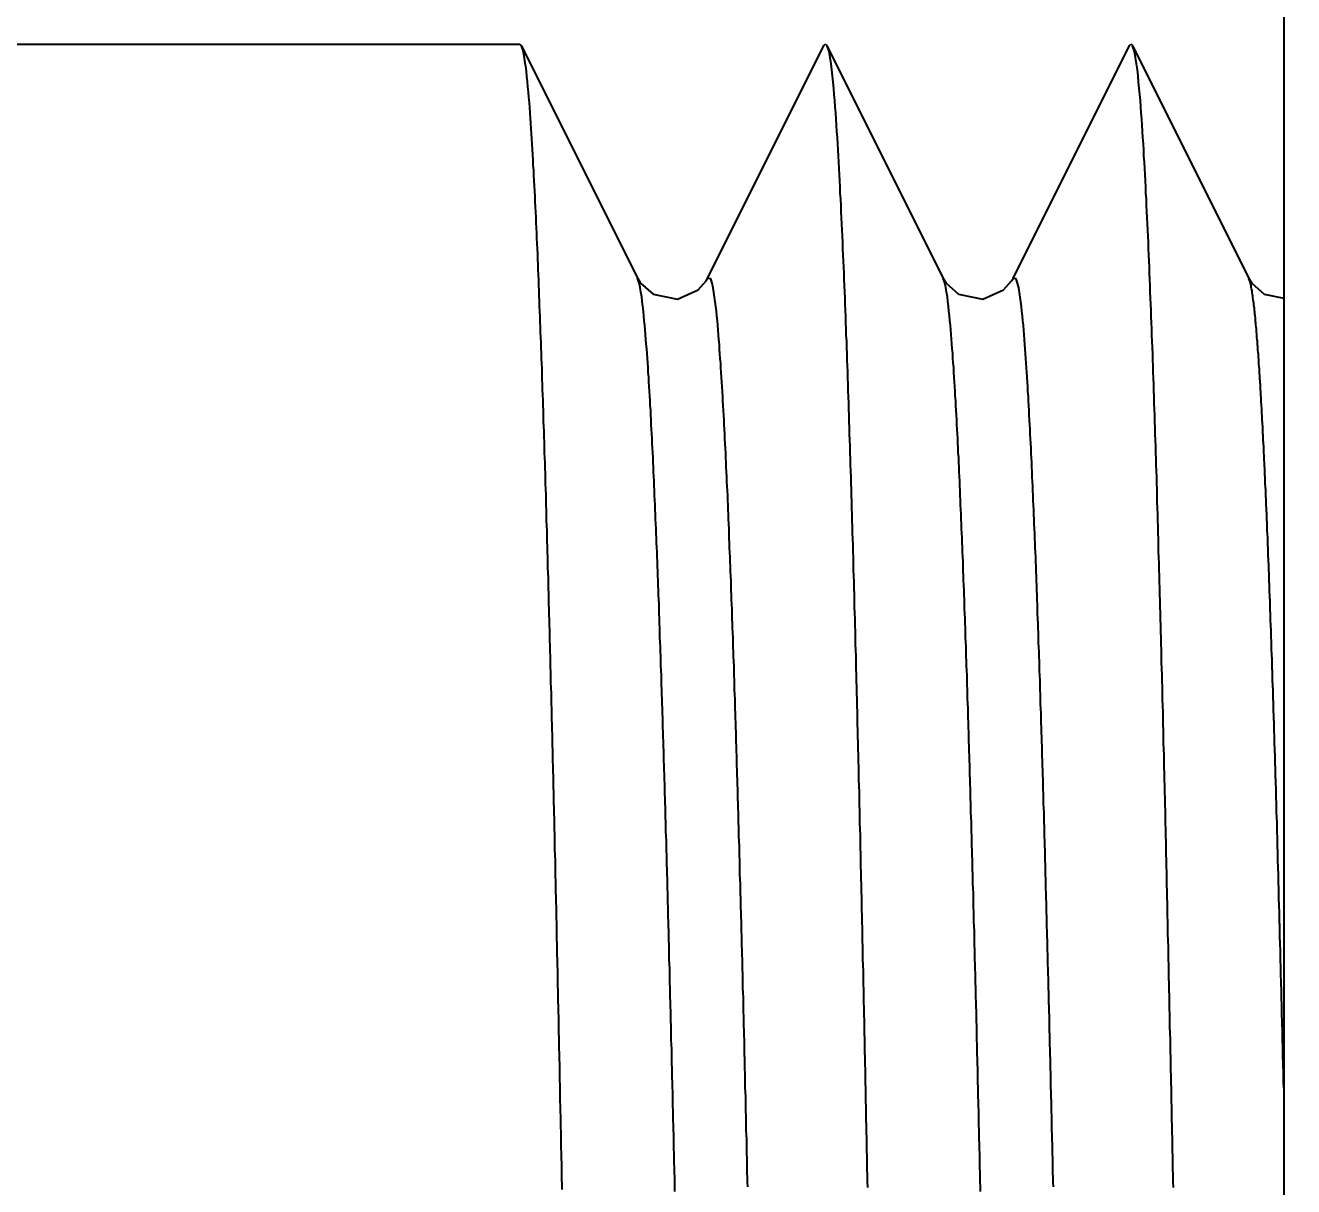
# Model space of a CAD drawing. Header units: millimetres. Extents: x 0 to 5600, y -67 to 2530.
# Drawn here: x 4103.94 to 4110.33, y 1469.19 to 1475.04 of the extents above; entities that cross this region are included whole.
import ezdxf

# ---------------------------------------------------------------- set-up
doc = ezdxf.new("R2010")
doc.units = ezdxf.units.MM
doc.layers.add('내부선 및 부속', color=4, linetype='Continuous')
doc.layers.add('치수선', color=7, linetype='Continuous')
doc.styles.add('____', font='')
doc.styles.get('____').set_extended_font_data('굴림')
doc.dimstyles.new('MSADIM', dxfattribs={"dimtxt": 33, "dimasz": 17, "dimexe": 10, "dimexo": 7.5, "dimgap": 10, "dimtad": 0, "dimtih": 1, "dimtoh": 1, "dimdec": 0, "dimzin": 1, "dimdsep": 46, "dimtxsty": '____', "dimcen": 11.25, "dimadec": 0, "dimazin": 0, "dimtfac": 1, "dimtdec": 0, "dimtix": 1, "dimtmove": 0, "dimatfit": 3, "dimfxl": 1, "dimtolj": 1, "dimtzin": 1, "dimarcsym": 0})

# ---------------------------------------------------------------- blocks, each defined once
blk = doc.blocks.new('*D6')
at = {"layer": '치수선', "color": 0, "linetype": 'Continuous', "lineweight": -2, "transparency": 16777216}
for p, q in [((4756.2135, 1571.0221), (4756.2135, 1227.9146)), ((4056.2135, 1376.0221), (4056.2135, 1227.9146)), ((4073.2135, 1237.9146), (4369.083, 1237.9146)), ((4739.2135, 1237.9146), (4443.344, 1237.9146))]:
    blk.add_line(p, q, dxfattribs=at)
at = {"layer": '치수선', "color": 0, "linetype": 'Continuous', "transparency": 16777216}
for points in [[(4073.2135, 1240.7479), (4073.2135, 1235.0813), (4056.2135, 1237.9146)], [(4739.2135, 1240.7479), (4739.2135, 1235.0813), (4756.2135, 1237.9146)]]:
    blk.add_solid(points, dxfattribs=at)
at = {"layer": '치수선', "color": 0, "linetype": 'Continuous', "transparency": 16777216, "insert": (4406.2135, 1237.9146), "char_height": 25, "attachment_point": 5, "style": '____'}
blk.add_mtext('\\A1;700', dxfattribs=at)

msp = doc.modelspace()

# ---------------------------------------------------------------- linework, layer by layer
at = {"layer": '내부선 및 부속', "linetype": 'Continuous'}
for p, q in [((4110.2843, 1476.8664), (4110.2843, 1440.1779)), ((4072.6382, 1474.947), (4106.4347, 1474.947)), ((4072.6382, 1474.947), (4106.4347, 1474.947)), ((4106.4347, 1474.947), (4106.442, 1474.9396)), ((4106.442, 1474.9396), (4107.0289, 1473.7665)), ((4107.3804, 1473.7665), (4107.9672, 1474.9396)), ((4107.9672, 1474.9396), (4107.9745, 1474.947)), ((4107.9745, 1474.947), (4107.9818, 1474.9396)), ((4107.9818, 1474.9396), (4108.5687, 1473.7665)), ((4108.9202, 1473.7665), (4109.507, 1474.9396)), ((4109.507, 1474.9396), (4109.5144, 1474.947)), ((4109.5144, 1474.947), (4109.5217, 1474.9396)), ((4109.5217, 1474.9396), (4110.1085, 1473.7665))]:
    msp.add_line(p, q, dxfattribs=at)
at = {"layer": '내부선 및 부속', "linetype": 'Continuous', "flags": 128}
for points in [[(4106.4424, 1474.9391), (4106.4504, 1474.9151), (4106.4554, 1474.8881), (4106.4594, 1474.8621), (4106.4634, 1474.8361), (4106.4664, 1474.8101), (4106.4694, 1474.7841), (4106.4724, 1474.7581), (4106.4744, 1474.7321), (4106.4764, 1474.7051), (4106.4794, 1474.6791), (4106.4814, 1474.6531), (4106.4834, 1474.6271), (4106.4854, 1474.6001), (4106.4874, 1474.5741), (4106.4884, 1474.5481), (4106.4904, 1474.5211), (4106.4924, 1474.4951), (4106.4944, 1474.4691), (4106.4954, 1474.4431), (4106.4974, 1474.4161), (4106.4984, 1474.3901), (4106.5004, 1474.3641), (4106.5014, 1474.3371), (4106.5034, 1474.3111), (4106.5044, 1474.2851), (4106.5064, 1474.2581), (4106.5074, 1474.2321), (4106.5084, 1474.2061), (4106.5104, 1474.1791), (4106.5114, 1474.1531), (4106.5124, 1474.1271), (4106.5134, 1474.1001), (4106.5154, 1474.0741), (4106.5164, 1474.0481), (4106.5174, 1474.0211), (4106.5184, 1473.9951), (4106.5194, 1473.9691), (4106.5204, 1473.9421), (4106.5224, 1473.9161), (4106.5234, 1473.8901), (4106.5244, 1473.8641), (4106.5254, 1473.8371), (4106.5264, 1473.8111), (4106.5274, 1473.7851), (4106.5284, 1473.7581), (4106.5294, 1473.7321), (4106.5304, 1473.7061), (4106.5314, 1473.6791), (4106.5324, 1473.6531), (4106.5334, 1473.6271), (4106.5344, 1473.6001), (4106.5354, 1473.5741), (4106.5364, 1473.5481), (4106.5374, 1473.5211), (4106.5384, 1473.4951), (4106.5394, 1473.4691), (4106.5404, 1473.4421), (4106.5414, 1473.4161), (4106.5424, 1473.3901), (4106.5434, 1473.3631), (4106.5444, 1473.3371), (4106.5454, 1473.3111), (4106.5464, 1473.2841), (4106.5464, 1473.2581), (4106.5474, 1473.2321), (4106.5484, 1473.2051), (4106.5494, 1473.1791), (4106.5504, 1473.1531), (4106.5514, 1473.1261), (4106.5524, 1473.1001), (4106.5524, 1473.0731), (4106.5534, 1473.0471), (4106.5544, 1473.0211), (4106.5554, 1472.9941), (4106.5564, 1472.9681), (4106.5574, 1472.9421), (4106.5574, 1472.9151), (4106.5584, 1472.8891), (4106.5594, 1472.8631), (4106.5604, 1472.8361), (4106.5614, 1472.8101), (4106.5624, 1472.7841), (4106.5624, 1472.7571), (4106.5634, 1472.7311), (4106.5644, 1472.7051), (4106.5654, 1472.6781), (4106.5654, 1472.6521), (4106.5664, 1472.6261), (4106.5674, 1472.5991), (4106.5684, 1472.5731), (4106.5684, 1472.5471), (4106.5694, 1472.5201), (4106.5704, 1472.4941), (4106.5714, 1472.4681), (4106.5714, 1472.4411), (4106.5724, 1472.4151), (4106.5734, 1472.3891), (4106.5744, 1472.3621), (4106.5744, 1472.3361), (4106.5754, 1472.3101), (4106.5754, 1472.3101), (4106.5764, 1472.2831), (4106.5774, 1472.2571), (4106.5774, 1472.2311), (4106.5784, 1472.2041), (4106.5794, 1472.1781), (4106.5794, 1472.1521), (4106.5804, 1472.1251), (4106.5814, 1472.0991), (4106.5814, 1472.0731), (4106.5824, 1472.0461), (4106.5834, 1472.0201), (4106.5844, 1471.9941), (4106.5844, 1471.9671), (4106.5854, 1471.9411), (4106.5864, 1471.9151), (4106.5864, 1471.8881), (4106.5874, 1471.8621), (4106.5884, 1471.8361), (4106.5884, 1471.8091), (4106.5894, 1471.7831), (4106.5904, 1471.7561), (4106.5904, 1471.7301), (4106.5914, 1471.7041), (4106.5924, 1471.6771), (4106.5924, 1471.6511), (4106.5934, 1471.6251), (4106.5944, 1471.5981), (4106.5944, 1471.5721), (4106.5954, 1471.5461), (4106.5964, 1471.5191), (4106.5964, 1471.4931), (4106.5974, 1471.4671), (4106.5974, 1471.4401), (4106.5984, 1471.4141), (4106.5994, 1471.3881), (4106.5994, 1471.3611), (4106.6004, 1471.3351), (4106.6014, 1471.3091), (4106.6014, 1471.2821), (4106.6024, 1471.2561), (4106.6024, 1471.2301), (4106.6034, 1471.2031), (4106.6044, 1471.1771), (4106.6044, 1471.1511), (4106.6054, 1471.1241), (4106.6064, 1471.0981), (4106.6064, 1471.0721), (4106.6074, 1471.0451), (4106.6074, 1471.0191), (4106.6084, 1470.9931), (4106.6094, 1470.9661), (4106.6094, 1470.9401), (4106.6104, 1470.9131), (4106.6104, 1470.8871), (4106.6114, 1470.8611), (4106.6124, 1470.8341), (4106.6124, 1470.8081), (4106.6134, 1470.7821), (4106.6134, 1470.7551), (4106.6144, 1470.7291), (4106.6154, 1470.7031), (4106.6154, 1470.6761), (4106.6164, 1470.6501), (4106.6164, 1470.6241), (4106.6174, 1470.5971), (4106.6174, 1470.5711), (4106.6184, 1470.5451), (4106.6194, 1470.5181), (4106.6194, 1470.4921), (4106.6204, 1470.4661), (4106.6204, 1470.4391), (4106.6214, 1470.4131), (4106.6214, 1470.3871), (4106.6224, 1470.3601), (4106.6234, 1470.3341), (4106.6234, 1470.3081), (4106.6244, 1470.2811), (4106.6244, 1470.2551), (4106.6254, 1470.2291), (4106.6254, 1470.2021), (4106.6264, 1470.1761), (4106.6274, 1470.1501), (4106.6274, 1470.1231), (4106.6284, 1470.0971), (4106.6284, 1470.0701), (4106.6294, 1470.0441), (4106.6294, 1470.0181), (4106.6304, 1469.9911), (4106.6304, 1469.9651), (4106.6314, 1469.9391), (4106.6314, 1469.9121), (4106.6324, 1469.8861), (4106.6334, 1469.8601), (4106.6334, 1469.8331), (4106.6344, 1469.8071), (4106.6344, 1469.7811), (4106.6354, 1469.7541), (4106.6354, 1469.7281), (4106.6364, 1469.7021), (4106.6364, 1469.6751), (4106.6364, 1469.6751), (4106.6374, 1469.6491), (4106.6374, 1469.6231), (4106.6384, 1469.5961), (4106.6384, 1469.5701), (4106.6394, 1469.5441), (4106.6404, 1469.5171), (4106.6404, 1469.4911), (4106.6414, 1469.4651), (4106.6414, 1469.4381), (4106.6424, 1469.4121), (4106.6424, 1469.3851), (4106.6434, 1469.3591), (4106.6434, 1469.3331), (4106.6444, 1469.3061), (4106.6444, 1469.2801), (4106.6454, 1469.2541), (4106.6454, 1469.2271), (4106.6464, 1469.2011), (4106.6464, 1469.1751)], [(4107.9814, 1474.9391), (4107.9914, 1474.9101), (4107.9964, 1474.8791), (4108.0014, 1474.8481), (4108.0054, 1474.8171), (4108.0084, 1474.7871), (4108.0124, 1474.7561), (4108.0154, 1474.7241), (4108.0174, 1474.6931), (4108.0204, 1474.6621), (4108.0224, 1474.6311), (4108.0254, 1474.6001), (4108.0274, 1474.5691), (4108.0294, 1474.5381), (4108.0314, 1474.5071), (4108.0334, 1474.4761), (4108.0354, 1474.4451), (4108.0374, 1474.4141), (4108.0394, 1474.3831), (4108.0404, 1474.3521), (4108.0424, 1474.3211), (4108.0444, 1474.2901), (4108.0454, 1474.2581), (4108.0474, 1474.2271), (4108.0484, 1474.1961), (4108.0504, 1474.1651), (4108.0524, 1474.1341), (4108.0534, 1474.1031), (4108.0544, 1474.0721), (4108.0564, 1474.0411), (4108.0574, 1474.0101), (4108.0594, 1473.9791), (4108.0604, 1473.9471), (4108.0614, 1473.9161), (4108.0634, 1473.8851), (4108.0644, 1473.8541), (4108.0654, 1473.8231), (4108.0674, 1473.7921), (4108.0684, 1473.7611), (4108.0694, 1473.7301), (4108.0704, 1473.6991), (4108.0724, 1473.6671), (4108.0734, 1473.6361), (4108.0744, 1473.6051), (4108.0754, 1473.5741), (4108.0764, 1473.5431), (4108.0774, 1473.5121), (4108.0784, 1473.4811), (4108.0804, 1473.4501), (4108.0814, 1473.4181), (4108.0824, 1473.3871), (4108.0834, 1473.3561), (4108.0844, 1473.3251), (4108.0854, 1473.2941), (4108.0864, 1473.2631), (4108.0874, 1473.2321), (4108.0884, 1473.2011), (4108.0894, 1473.1701), (4108.0904, 1473.1381), (4108.0914, 1473.1071), (4108.0924, 1473.0761), (4108.0934, 1473.0451), (4108.0944, 1473.0141), (4108.0954, 1472.9831), (4108.0964, 1472.9521), (4108.0974, 1472.9211), (4108.0984, 1472.8891), (4108.0994, 1472.8581), (4108.1004, 1472.8271), (4108.1014, 1472.7961), (4108.1024, 1472.7651), (4108.1034, 1472.7341), (4108.1044, 1472.7031), (4108.1054, 1472.6721), (4108.1064, 1472.6401), (4108.1064, 1472.6091), (4108.1074, 1472.5781), (4108.1084, 1472.5471), (4108.1094, 1472.5161), (4108.1104, 1472.4851), (4108.1114, 1472.4541), (4108.1124, 1472.4231), (4108.1134, 1472.3911), (4108.1144, 1472.3601), (4108.1144, 1472.3291), (4108.1154, 1472.2981), (4108.1164, 1472.2671), (4108.1174, 1472.2361), (4108.1184, 1472.2051), (4108.1194, 1472.1741), (4108.1194, 1472.1421), (4108.1204, 1472.1111), (4108.1214, 1472.0801), (4108.1224, 1472.0491), (4108.1234, 1472.0181), (4108.1244, 1471.9871), (4108.1244, 1471.9561), (4108.1254, 1471.9251), (4108.1264, 1471.8931), (4108.1274, 1471.8621), (4108.1284, 1471.8311), (4108.1284, 1471.8311), (4108.1284, 1471.8001), (4108.1294, 1471.7691), (4108.1304, 1471.7381), (4108.1314, 1471.7071), (4108.1314, 1471.6761), (4108.1324, 1471.6441), (4108.1334, 1471.6131), (4108.1344, 1471.5821), (4108.1354, 1471.5511), (4108.1354, 1471.5201), (4108.1364, 1471.4891), (4108.1374, 1471.4581), (4108.1384, 1471.4271), (4108.1384, 1471.3951), (4108.1394, 1471.3641), (4108.1404, 1471.3331), (4108.1414, 1471.3021), (4108.1414, 1471.2711), (4108.1424, 1471.2401), (4108.1434, 1471.2091), (4108.1444, 1471.1771), (4108.1444, 1471.1461), (4108.1454, 1471.1151), (4108.1464, 1471.0841), (4108.1464, 1471.0531), (4108.1474, 1471.0221), (4108.1484, 1470.9911), (4108.1494, 1470.9601), (4108.1494, 1470.9281), (4108.1504, 1470.8971), (4108.1514, 1470.8661), (4108.1514, 1470.8351), (4108.1524, 1470.8041), (4108.1534, 1470.7731), (4108.1534, 1470.7421), (4108.1544, 1470.7111), (4108.1554, 1470.6791), (4108.1564, 1470.6481), (4108.1564, 1470.6171), (4108.1574, 1470.5861), (4108.1584, 1470.5551), (4108.1584, 1470.5241), (4108.1594, 1470.4931), (4108.1604, 1470.4621), (4108.1604, 1470.4301), (4108.1614, 1470.3991), (4108.1624, 1470.3681), (4108.1624, 1470.3371), (4108.1634, 1470.3061), (4108.1644, 1470.2751), (4108.1644, 1470.2441), (4108.1654, 1470.2121), (4108.1664, 1470.1811), (4108.1664, 1470.1501), (4108.1674, 1470.1191), (4108.1684, 1470.0881), (4108.1684, 1470.0571), (4108.1694, 1470.0261), (4108.1704, 1469.9951), (4108.1704, 1469.9631), (4108.1714, 1469.9321), (4108.1724, 1469.9011), (4108.1724, 1469.8701), (4108.1734, 1469.8391), (4108.1734, 1469.8081), (4108.1744, 1469.7771), (4108.1754, 1469.7461), (4108.1754, 1469.7141), (4108.1764, 1469.6831), (4108.1774, 1469.6521), (4108.1774, 1469.6211), (4108.1784, 1469.5901), (4108.1794, 1469.5591), (4108.1794, 1469.5281), (4108.1804, 1469.4961), (4108.1804, 1469.4651), (4108.1814, 1469.4341), (4108.1824, 1469.4031), (4108.1824, 1469.3721), (4108.1834, 1469.3411), (4108.1844, 1469.3101), (4108.1844, 1469.2791), (4108.1854, 1469.2471), (4108.1854, 1469.2161), (4108.1864, 1469.1851)], [(4109.5214, 1474.9391), (4109.5314, 1474.9101), (4109.5364, 1474.8791), (4109.5414, 1474.8481), (4109.5454, 1474.8171), (4109.5484, 1474.7871), (4109.5514, 1474.7561), (4109.5544, 1474.7241), (4109.5574, 1474.6931), (4109.5604, 1474.6621), (4109.5624, 1474.6311), (4109.5644, 1474.6001), (4109.5674, 1474.5691), (4109.5694, 1474.5381), (4109.5714, 1474.5071), (4109.5734, 1474.4761), (4109.5754, 1474.4451), (4109.5774, 1474.4141), (4109.5784, 1474.3831), (4109.5804, 1474.3521), (4109.5824, 1474.3211), (4109.5844, 1474.2901), (4109.5854, 1474.2581), (4109.5874, 1474.2271), (4109.5884, 1474.1961), (4109.5904, 1474.1651), (4109.5914, 1474.1341), (4109.5934, 1474.1031), (4109.5944, 1474.0721), (4109.5964, 1474.0411), (4109.5974, 1474.0101), (4109.5994, 1473.9791), (4109.6004, 1473.9471), (4109.6014, 1473.9161), (4109.6034, 1473.8851), (4109.6044, 1473.8541), (4109.6054, 1473.8231), (4109.6064, 1473.7921), (4109.6084, 1473.7611), (4109.6094, 1473.7301), (4109.6104, 1473.6991), (4109.6114, 1473.6671), (4109.6134, 1473.6361), (4109.6144, 1473.6051), (4109.6154, 1473.5741), (4109.6164, 1473.5431), (4109.6174, 1473.5121), (4109.6184, 1473.4811), (4109.6194, 1473.4501), (4109.6214, 1473.4181), (4109.6224, 1473.3871), (4109.6234, 1473.3561), (4109.6244, 1473.3251), (4109.6254, 1473.2941), (4109.6264, 1473.2631), (4109.6274, 1473.2321), (4109.6284, 1473.2011), (4109.6294, 1473.1701), (4109.6304, 1473.1381), (4109.6314, 1473.1071), (4109.6324, 1473.0761), (4109.6334, 1473.0451), (4109.6344, 1473.0141), (4109.6354, 1472.9831), (4109.6364, 1472.9521), (4109.6374, 1472.9211), (4109.6384, 1472.8891), (4109.6394, 1472.8581), (4109.6404, 1472.8271), (4109.6414, 1472.7961), (4109.6424, 1472.7651), (4109.6434, 1472.7341), (4109.6444, 1472.7031), (4109.6444, 1472.6721), (4109.6454, 1472.6401), (4109.6464, 1472.6091), (4109.6474, 1472.5781), (4109.6484, 1472.5471), (4109.6494, 1472.5161), (4109.6504, 1472.4851), (4109.6514, 1472.4541), (4109.6524, 1472.4231), (4109.6524, 1472.3911), (4109.6534, 1472.3601), (4109.6544, 1472.3291), (4109.6554, 1472.2981), (4109.6564, 1472.2671), (4109.6574, 1472.2361), (4109.6584, 1472.2051), (4109.6584, 1472.1741), (4109.6594, 1472.1421), (4109.6604, 1472.1111), (4109.6614, 1472.0801), (4109.6624, 1472.0491), (4109.6634, 1472.0181), (4109.6634, 1471.9871), (4109.6644, 1471.9561), (4109.6654, 1471.9251), (4109.6664, 1471.8931), (4109.6674, 1471.8621), (4109.6674, 1471.8311), (4109.6674, 1471.8311), (4109.6684, 1471.8001), (4109.6694, 1471.7691), (4109.6704, 1471.7381), (4109.6714, 1471.7071), (4109.6714, 1471.6761), (4109.6724, 1471.6441), (4109.6734, 1471.6131), (4109.6744, 1471.5821), (4109.6744, 1471.5511), (4109.6754, 1471.5201), (4109.6764, 1471.4891), (4109.6774, 1471.4581), (4109.6774, 1471.4271), (4109.6784, 1471.3951), (4109.6794, 1471.3641), (4109.6804, 1471.3331), (4109.6804, 1471.3021), (4109.6814, 1471.2711), (4109.6824, 1471.2401), (4109.6834, 1471.2091), (4109.6834, 1471.1771), (4109.6844, 1471.1461), (4109.6854, 1471.1151), (4109.6864, 1471.0841), (4109.6864, 1471.0531), (4109.6874, 1471.0221), (4109.6884, 1470.9911), (4109.6884, 1470.9601), (4109.6894, 1470.9281), (4109.6904, 1470.8971), (4109.6904, 1470.8661), (4109.6914, 1470.8351), (4109.6924, 1470.8041), (4109.6934, 1470.7731), (4109.6934, 1470.7421), (4109.6944, 1470.7111), (4109.6954, 1470.6791), (4109.6954, 1470.6481), (4109.6964, 1470.6171), (4109.6974, 1470.5861), (4109.6974, 1470.5551), (4109.6984, 1470.5241), (4109.6994, 1470.4931), (4109.6994, 1470.4621), (4109.7004, 1470.4301), (4109.7014, 1470.3991), (4109.7014, 1470.3681), (4109.7024, 1470.3371), (4109.7034, 1470.3061), (4109.7034, 1470.2751), (4109.7044, 1470.2441), (4109.7054, 1470.2121), (4109.7054, 1470.1811), (4109.7064, 1470.1501), (4109.7074, 1470.1191), (4109.7074, 1470.0881), (4109.7084, 1470.0571), (4109.7094, 1470.0261), (4109.7094, 1469.9951), (4109.7104, 1469.9631), (4109.7114, 1469.9321), (4109.7114, 1469.9011), (4109.7124, 1469.8701), (4109.7134, 1469.8391), (4109.7134, 1469.8081), (4109.7144, 1469.7771), (4109.7154, 1469.7461), (4109.7154, 1469.7141), (4109.7164, 1469.6831), (4109.7164, 1469.6521), (4109.7174, 1469.6211), (4109.7184, 1469.5901), (4109.7184, 1469.5591), (4109.7194, 1469.5281), (4109.7204, 1469.4961), (4109.7204, 1469.4651), (4109.7214, 1469.4341), (4109.7214, 1469.4031), (4109.7224, 1469.3721), (4109.7234, 1469.3411), (4109.7234, 1469.3101), (4109.7244, 1469.2791), (4109.7254, 1469.2471), (4109.7254, 1469.2161), (4109.7264, 1469.1851)], [(4107.2164, 1469.1661), (4107.2164, 1469.1901), (4107.2154, 1469.2141), (4107.2154, 1469.2381), (4107.2144, 1469.2611), (4107.2144, 1469.2851), (4107.2134, 1469.3091), (4107.2124, 1469.3331), (4107.2124, 1469.3571), (4107.2114, 1469.3811), (4107.2114, 1469.4051), (4107.2104, 1469.4291), (4107.2104, 1469.4521), (4107.2094, 1469.4761), (4107.2094, 1469.5001), (4107.2094, 1469.5001), (4107.2084, 1469.5241), (4107.2084, 1469.5481), (4107.2074, 1469.5721), (4107.2064, 1469.5961), (4107.2064, 1469.6191), (4107.2054, 1469.6431), (4107.2054, 1469.6671), (4107.2044, 1469.6911), (4107.2044, 1469.7151), (4107.2034, 1469.7391), (4107.2024, 1469.7631), (4107.2024, 1469.7861), (4107.2014, 1469.8101), (4107.2014, 1469.8341), (4107.2004, 1469.8581), (4107.2004, 1469.8821), (4107.1994, 1469.9061), (4107.1984, 1469.9301), (4107.1984, 1469.9531), (4107.1974, 1469.9771), (4107.1974, 1470.0011), (4107.1964, 1470.0251), (4107.1964, 1470.0491), (4107.1954, 1470.0731), (4107.1944, 1470.0971), (4107.1944, 1470.1211), (4107.1934, 1470.1441), (4107.1934, 1470.1681), (4107.1924, 1470.1921), (4107.1914, 1470.2161), (4107.1914, 1470.2401), (4107.1904, 1470.2641), (4107.1904, 1470.2881), (4107.1894, 1470.3111), (4107.1884, 1470.3351), (4107.1884, 1470.3591), (4107.1874, 1470.3831), (4107.1874, 1470.4071), (4107.1864, 1470.4311), (4107.1854, 1470.4551), (4107.1854, 1470.4781), (4107.1844, 1470.5021), (4107.1844, 1470.5261), (4107.1834, 1470.5501), (4107.1824, 1470.5741), (4107.1824, 1470.5981), (4107.1814, 1470.6221), (4107.1804, 1470.6451), (4107.1804, 1470.6691), (4107.1794, 1470.6931), (4107.1784, 1470.7171), (4107.1784, 1470.7411), (4107.1774, 1470.7651), (4107.1774, 1470.7891), (4107.1764, 1470.8121), (4107.1754, 1470.8361), (4107.1754, 1470.8601), (4107.1744, 1470.8841), (4107.1734, 1470.9081), (4107.1734, 1470.9321), (4107.1724, 1470.9561), (4107.1714, 1470.9791), (4107.1714, 1471.0031), (4107.1704, 1471.0271), (4107.1694, 1471.0511), (4107.1694, 1471.0751), (4107.1684, 1471.0991), (4107.1674, 1471.1231), (4107.1674, 1471.1461), (4107.1664, 1471.1701), (4107.1654, 1471.1941), (4107.1654, 1471.2181), (4107.1644, 1471.2421), (4107.1634, 1471.2661), (4107.1624, 1471.2901), (4107.1624, 1471.3131), (4107.1614, 1471.3371), (4107.1604, 1471.3611), (4107.1604, 1471.3851), (4107.1594, 1471.4091), (4107.1584, 1471.4331), (4107.1574, 1471.4571), (4107.1574, 1471.4801), (4107.1564, 1471.5041), (4107.1554, 1471.5281), (4107.1554, 1471.5521), (4107.1544, 1471.5761), (4107.1534, 1471.6001), (4107.1524, 1471.6241), (4107.1524, 1471.6471), (4107.1514, 1471.6711), (4107.1504, 1471.6951), (4107.1494, 1471.7191), (4107.1494, 1471.7431), (4107.1484, 1471.7671), (4107.1474, 1471.7911), (4107.1464, 1471.8141), (4107.1454, 1471.8381), (4107.1454, 1471.8621), (4107.1444, 1471.8861), (4107.1444, 1471.8861), (4107.1434, 1471.9101), (4107.1424, 1471.9341), (4107.1414, 1471.9581), (4107.1414, 1471.9811), (4107.1404, 1472.0051), (4107.1394, 1472.0291), (4107.1384, 1472.0531), (4107.1374, 1472.0771), (4107.1364, 1472.1011), (4107.1364, 1472.1251), (4107.1354, 1472.1481), (4107.1344, 1472.1721), (4107.1334, 1472.1961), (4107.1324, 1472.2201), (4107.1314, 1472.2441), (4107.1304, 1472.2681), (4107.1304, 1472.2921), (4107.1294, 1472.3151), (4107.1284, 1472.3391), (4107.1274, 1472.3631), (4107.1264, 1472.3871), (4107.1254, 1472.4111), (4107.1244, 1472.4351), (4107.1234, 1472.4581), (4107.1224, 1472.4821), (4107.1214, 1472.5061), (4107.1204, 1472.5301), (4107.1194, 1472.5541), (4107.1184, 1472.5781), (4107.1174, 1472.6021), (4107.1164, 1472.6251), (4107.1154, 1472.6491), (4107.1144, 1472.6731), (4107.1134, 1472.6971), (4107.1124, 1472.7211), (4107.1114, 1472.7451), (4107.1104, 1472.7681), (4107.1094, 1472.7921), (4107.1084, 1472.8161), (4107.1074, 1472.8401), (4107.1064, 1472.8641), (4107.1054, 1472.8881), (4107.1034, 1472.9121), (4107.1024, 1472.9351), (4107.1014, 1472.9591), (4107.1004, 1472.9831), (4107.0994, 1473.0071), (4107.0974, 1473.0311), (4107.0964, 1473.0551), (4107.0954, 1473.0781), (4107.0944, 1473.1021), (4107.0924, 1473.1261), (4107.0914, 1473.1501), (4107.0904, 1473.1741), (4107.0884, 1473.1981), (4107.0874, 1473.2211), (4107.0854, 1473.2451), (4107.0844, 1473.2691), (4107.0824, 1473.2931), (4107.0814, 1473.3171), (4107.0794, 1473.3401), (4107.0784, 1473.3641), (4107.0764, 1473.3881), (4107.0744, 1473.4121), (4107.0724, 1473.4361), (4107.0704, 1473.4591), (4107.0684, 1473.4831), (4107.0664, 1473.5071), (4107.0644, 1473.5311), (4107.0624, 1473.5551), (4107.0604, 1473.5781), (4107.0584, 1473.6021), (4107.0554, 1473.6261), (4107.0524, 1473.6501), (4107.0494, 1473.6731), (4107.0454, 1473.6971), (4107.0414, 1473.7201), (4107.0364, 1473.7441), (4107.0284, 1473.7661), (4107.0284, 1473.7661)], [(4107.0289, 1473.7665), (4107.0434, 1473.743), (4107.1065, 1473.6876), (4107.2289, 1473.6625), (4107.3332, 1473.7086), (4107.3736, 1473.7544), (4107.3804, 1473.7667)], [(4107.5834, 1469.1891), (4107.5824, 1469.2121), (4107.5824, 1469.2361), (4107.5814, 1469.2601), (4107.5814, 1469.2841), (4107.5804, 1469.3081), (4107.5804, 1469.3321), (4107.5794, 1469.3561), (4107.5794, 1469.3801), (4107.5784, 1469.4031), (4107.5784, 1469.4271), (4107.5774, 1469.4511), (4107.5764, 1469.4751), (4107.5764, 1469.4991), (4107.5754, 1469.5231), (4107.5754, 1469.5231), (4107.5754, 1469.5471), (4107.5744, 1469.5701), (4107.5744, 1469.5941), (4107.5734, 1469.6181), (4107.5734, 1469.6421), (4107.5724, 1469.6661), (4107.5714, 1469.6901), (4107.5714, 1469.7141), (4107.5704, 1469.7371), (4107.5704, 1469.7611), (4107.5694, 1469.7851), (4107.5694, 1469.8091), (4107.5684, 1469.8331), (4107.5674, 1469.8571), (4107.5674, 1469.8811), (4107.5664, 1469.9041), (4107.5664, 1469.9281), (4107.5654, 1469.9521), (4107.5654, 1469.9761), (4107.5644, 1470.0001), (4107.5634, 1470.0241), (4107.5634, 1470.0481), (4107.5624, 1470.0711), (4107.5624, 1470.0951), (4107.5614, 1470.1191), (4107.5614, 1470.1431), (4107.5604, 1470.1671), (4107.5594, 1470.1911), (4107.5594, 1470.2151), (4107.5584, 1470.2391), (4107.5584, 1470.2621), (4107.5574, 1470.2861), (4107.5564, 1470.3101), (4107.5564, 1470.3341), (4107.5554, 1470.3581), (4107.5554, 1470.3821), (4107.5544, 1470.4061), (4107.5534, 1470.4291), (4107.5534, 1470.4531), (4107.5524, 1470.4771), (4107.5514, 1470.5011), (4107.5514, 1470.5251), (4107.5504, 1470.5491), (4107.5504, 1470.5731), (4107.5494, 1470.5961), (4107.5484, 1470.6201), (4107.5484, 1470.6441), (4107.5474, 1470.6681), (4107.5464, 1470.6921), (4107.5464, 1470.7161), (4107.5454, 1470.7401), (4107.5444, 1470.7631), (4107.5444, 1470.7871), (4107.5434, 1470.8111), (4107.5434, 1470.8351), (4107.5424, 1470.8591), (4107.5414, 1470.8831), (4107.5414, 1470.9071), (4107.5404, 1470.9301), (4107.5394, 1470.9541), (4107.5394, 1470.9781), (4107.5384, 1471.0021), (4107.5374, 1471.0261), (4107.5374, 1471.0501), (4107.5364, 1471.0741), (4107.5354, 1471.0971), (4107.5354, 1471.1211), (4107.5344, 1471.1451), (4107.5334, 1471.1691), (4107.5334, 1471.1931), (4107.5324, 1471.2171), (4107.5314, 1471.2411), (4107.5304, 1471.2641), (4107.5304, 1471.2881), (4107.5294, 1471.3121), (4107.5284, 1471.3361), (4107.5284, 1471.3601), (4107.5274, 1471.3841), (4107.5264, 1471.4081), (4107.5254, 1471.4311), (4107.5254, 1471.4551), (4107.5244, 1471.4791), (4107.5234, 1471.5031), (4107.5234, 1471.5271), (4107.5224, 1471.5511), (4107.5214, 1471.5751), (4107.5204, 1471.5981), (4107.5204, 1471.6221), (4107.5194, 1471.6461), (4107.5184, 1471.6701), (4107.5174, 1471.6941), (4107.5174, 1471.7181), (4107.5164, 1471.7421), (4107.5154, 1471.7651), (4107.5144, 1471.7891), (4107.5144, 1471.8131), (4107.5134, 1471.8371), (4107.5124, 1471.8611), (4107.5114, 1471.8851), (4107.5104, 1471.9091), (4107.5104, 1471.9091), (4107.5104, 1471.9321), (4107.5094, 1471.9561), (4107.5084, 1471.9801), (4107.5074, 1472.0041), (4107.5064, 1472.0281), (4107.5054, 1472.0521), (4107.5054, 1472.0761), (4107.5044, 1472.0991), (4107.5034, 1472.1231), (4107.5024, 1472.1471), (4107.5014, 1472.1711), (4107.5004, 1472.1951), (4107.5004, 1472.2191), (4107.4994, 1472.2431), (4107.4984, 1472.2661), (4107.4974, 1472.2901), (4107.4964, 1472.3141), (4107.4954, 1472.3381), (4107.4944, 1472.3621), (4107.4934, 1472.3861), (4107.4924, 1472.4091), (4107.4914, 1472.4331), (4107.4904, 1472.4571), (4107.4904, 1472.4811), (4107.4894, 1472.5051), (4107.4884, 1472.5291), (4107.4874, 1472.5531), (4107.4864, 1472.5761), (4107.4854, 1472.6001), (4107.4844, 1472.6241), (4107.4834, 1472.6481), (4107.4824, 1472.6721), (4107.4814, 1472.6961), (4107.4804, 1472.7191), (4107.4784, 1472.7431), (4107.4774, 1472.7671), (4107.4764, 1472.7911), (4107.4754, 1472.8151), (4107.4744, 1472.8391), (4107.4734, 1472.8631), (4107.4724, 1472.8861), (4107.4714, 1472.9101), (4107.4704, 1472.9341), (4107.4684, 1472.9581), (4107.4674, 1472.9821), (4107.4664, 1473.0061), (4107.4654, 1473.0291), (4107.4644, 1473.0531), (4107.4624, 1473.0771), (4107.4614, 1473.1011), (4107.4604, 1473.1251), (4107.4584, 1473.1491), (4107.4574, 1473.1721), (4107.4564, 1473.1961), (4107.4544, 1473.2201), (4107.4534, 1473.2441), (4107.4514, 1473.2681), (4107.4504, 1473.2921), (4107.4484, 1473.3151), (4107.4474, 1473.3391), (4107.4454, 1473.3631), (4107.4434, 1473.3871), (4107.4414, 1473.4111), (4107.4404, 1473.4341), (4107.4384, 1473.4581), (4107.4364, 1473.4821), (4107.4344, 1473.5061), (4107.4324, 1473.5301), (4107.4304, 1473.5531), (4107.4274, 1473.5771), (4107.4254, 1473.6011), (4107.4224, 1473.6251), (4107.4194, 1473.6481), (4107.4164, 1473.6721), (4107.4134, 1473.6951), (4107.4094, 1473.7191), (4107.4044, 1473.7421), (4107.3974, 1473.7651), (4107.3804, 1473.7661), (4107.3804, 1473.7661)], [(4108.7564, 1469.1661), (4108.7564, 1469.1901), (4108.7554, 1469.2141), (4108.7544, 1469.2381), (4108.7544, 1469.2621), (4108.7534, 1469.2851), (4108.7534, 1469.3091), (4108.7524, 1469.3331), (4108.7524, 1469.3571), (4108.7514, 1469.3811), (4108.7514, 1469.4051), (4108.7504, 1469.4291), (4108.7504, 1469.4521), (4108.7494, 1469.4761), (4108.7484, 1469.5001), (4108.7484, 1469.5001), (4108.7484, 1469.5241), (4108.7474, 1469.5481), (4108.7474, 1469.5721), (4108.7464, 1469.5961), (4108.7464, 1469.6191), (4108.7454, 1469.6431), (4108.7454, 1469.6671), (4108.7444, 1469.6911), (4108.7434, 1469.7151), (4108.7434, 1469.7391), (4108.7424, 1469.7631), (4108.7424, 1469.7861), (4108.7414, 1469.8101), (4108.7414, 1469.8341), (4108.7404, 1469.8581), (4108.7394, 1469.8821), (4108.7394, 1469.9061), (4108.7384, 1469.9301), (4108.7384, 1469.9531), (4108.7374, 1469.9771), (4108.7374, 1470.0011), (4108.7364, 1470.0251), (4108.7354, 1470.0491), (4108.7354, 1470.0731), (4108.7344, 1470.0971), (4108.7344, 1470.1211), (4108.7334, 1470.1441), (4108.7324, 1470.1681), (4108.7324, 1470.1921), (4108.7314, 1470.2161), (4108.7314, 1470.2401), (4108.7304, 1470.2641), (4108.7294, 1470.2881), (4108.7294, 1470.3111), (4108.7284, 1470.3351), (4108.7284, 1470.3591), (4108.7274, 1470.3831), (4108.7264, 1470.4071), (4108.7264, 1470.4311), (4108.7254, 1470.4551), (4108.7254, 1470.4781), (4108.7244, 1470.5021), (4108.7234, 1470.5261), (4108.7234, 1470.5501), (4108.7224, 1470.5741), (4108.7214, 1470.5981), (4108.7214, 1470.6221), (4108.7204, 1470.6451), (4108.7204, 1470.6691), (4108.7194, 1470.6931), (4108.7184, 1470.7171), (4108.7184, 1470.7411), (4108.7174, 1470.7651), (4108.7164, 1470.7891), (4108.7164, 1470.8121), (4108.7154, 1470.8361), (4108.7144, 1470.8601), (4108.7144, 1470.8841), (4108.7134, 1470.9081), (4108.7124, 1470.9321), (4108.7124, 1470.9561), (4108.7114, 1470.9791), (4108.7104, 1471.0031), (4108.7104, 1471.0271), (4108.7094, 1471.0511), (4108.7084, 1471.0751), (4108.7084, 1471.0991), (4108.7074, 1471.1231), (4108.7064, 1471.1461), (4108.7064, 1471.1701), (4108.7054, 1471.1941), (4108.7044, 1471.2181), (4108.7044, 1471.2421), (4108.7034, 1471.2661), (4108.7024, 1471.2901), (4108.7024, 1471.3131), (4108.7014, 1471.3371), (4108.7004, 1471.3611), (4108.6994, 1471.3851), (4108.6994, 1471.4091), (4108.6984, 1471.4331), (4108.6974, 1471.4571), (4108.6974, 1471.4801), (4108.6964, 1471.5041), (4108.6954, 1471.5281), (4108.6944, 1471.5521), (4108.6944, 1471.5761), (4108.6934, 1471.6001), (4108.6924, 1471.6241), (4108.6914, 1471.6471), (4108.6914, 1471.6711), (4108.6904, 1471.6951), (4108.6894, 1471.7191), (4108.6884, 1471.7431), (4108.6884, 1471.7671), (4108.6874, 1471.7911), (4108.6864, 1471.8141), (4108.6854, 1471.8381), (4108.6844, 1471.8621), (4108.6844, 1471.8861), (4108.6844, 1471.8861), (4108.6834, 1471.9101), (4108.6824, 1471.9341), (4108.6814, 1471.9581), (4108.6804, 1471.9811), (4108.6804, 1472.0051), (4108.6794, 1472.0291), (4108.6784, 1472.0531), (4108.6774, 1472.0771), (4108.6764, 1472.1011), (4108.6754, 1472.1251), (4108.6754, 1472.1481), (4108.6744, 1472.1721), (4108.6734, 1472.1961), (4108.6724, 1472.2201), (4108.6714, 1472.2441), (4108.6704, 1472.2681), (4108.6694, 1472.2921), (4108.6684, 1472.3151), (4108.6684, 1472.3391), (4108.6674, 1472.3631), (4108.6664, 1472.3871), (4108.6654, 1472.4111), (4108.6644, 1472.4351), (4108.6634, 1472.4591), (4108.6624, 1472.4821), (4108.6614, 1472.5061), (4108.6604, 1472.5301), (4108.6594, 1472.5541), (4108.6584, 1472.5781), (4108.6574, 1472.6021), (4108.6564, 1472.6251), (4108.6554, 1472.6491), (4108.6544, 1472.6731), (4108.6534, 1472.6971), (4108.6524, 1472.7211), (4108.6514, 1472.7451), (4108.6504, 1472.7691), (4108.6494, 1472.7921), (4108.6484, 1472.8161), (4108.6474, 1472.8401), (4108.6464, 1472.8641), (4108.6444, 1472.8881), (4108.6434, 1472.9121), (4108.6424, 1472.9351), (4108.6414, 1472.9591), (4108.6404, 1472.9831), (4108.6384, 1473.0071), (4108.6374, 1473.0311), (4108.6364, 1473.0551), (4108.6354, 1473.0781), (4108.6334, 1473.1021), (4108.6324, 1473.1261), (4108.6314, 1473.1501), (4108.6294, 1473.1741), (4108.6284, 1473.1981), (4108.6274, 1473.2211), (4108.6254, 1473.2451), (4108.6244, 1473.2691), (4108.6224, 1473.2931), (4108.6214, 1473.3171), (4108.6194, 1473.3411), (4108.6174, 1473.3641), (4108.6164, 1473.3881), (4108.6144, 1473.4121), (4108.6124, 1473.4361), (4108.6104, 1473.4601), (4108.6084, 1473.4831), (4108.6064, 1473.5071), (4108.6044, 1473.5311), (4108.6024, 1473.5551), (4108.6004, 1473.5781), (4108.5974, 1473.6021), (4108.5954, 1473.6261), (4108.5924, 1473.6501), (4108.5894, 1473.6731), (4108.5854, 1473.6971), (4108.5814, 1473.7201), (4108.5764, 1473.7441), (4108.5684, 1473.7661), (4108.5684, 1473.7661)], [(4108.5687, 1473.7665), (4108.5832, 1473.743), (4108.6463, 1473.6876), (4108.7688, 1473.6625), (4108.873, 1473.7086), (4108.9134, 1473.7544), (4108.9203, 1473.7667)], [(4109.1234, 1469.1891), (4109.1224, 1469.2131), (4109.1224, 1469.2361), (4109.1214, 1469.2601), (4109.1214, 1469.2841), (4109.1204, 1469.3081), (4109.1204, 1469.3321), (4109.1194, 1469.3561), (4109.1184, 1469.3801), (4109.1184, 1469.4031), (4109.1174, 1469.4271), (4109.1174, 1469.4511), (4109.1164, 1469.4751), (4109.1164, 1469.4991), (4109.1154, 1469.5231), (4109.1154, 1469.5231), (4109.1154, 1469.5471), (4109.1144, 1469.5701), (4109.1144, 1469.5941), (4109.1134, 1469.6181), (4109.1124, 1469.6421), (4109.1124, 1469.6661), (4109.1114, 1469.6901), (4109.1114, 1469.7141), (4109.1104, 1469.7371), (4109.1104, 1469.7611), (4109.1094, 1469.7851), (4109.1084, 1469.8091), (4109.1084, 1469.8331), (4109.1074, 1469.8571), (4109.1074, 1469.8811), (4109.1064, 1469.9041), (4109.1064, 1469.9281), (4109.1054, 1469.9521), (4109.1044, 1469.9761), (4109.1044, 1470.0001), (4109.1034, 1470.0241), (4109.1034, 1470.0481), (4109.1024, 1470.0721), (4109.1024, 1470.0951), (4109.1014, 1470.1191), (4109.1004, 1470.1431), (4109.1004, 1470.1671), (4109.0994, 1470.1911), (4109.0994, 1470.2151), (4109.0984, 1470.2391), (4109.0974, 1470.2621), (4109.0974, 1470.2861), (4109.0964, 1470.3101), (4109.0964, 1470.3341), (4109.0954, 1470.3581), (4109.0944, 1470.3821), (4109.0944, 1470.4061), (4109.0934, 1470.4291), (4109.0924, 1470.4531), (4109.0924, 1470.4771), (4109.0914, 1470.5011), (4109.0914, 1470.5251), (4109.0904, 1470.5491), (4109.0894, 1470.5731), (4109.0894, 1470.5961), (4109.0884, 1470.6201), (4109.0874, 1470.6441), (4109.0874, 1470.6681), (4109.0864, 1470.6921), (4109.0864, 1470.7161), (4109.0854, 1470.7401), (4109.0844, 1470.7631), (4109.0844, 1470.7871), (4109.0834, 1470.8111), (4109.0824, 1470.8351), (4109.0824, 1470.8591), (4109.0814, 1470.8831), (4109.0804, 1470.9071), (4109.0804, 1470.9301), (4109.0794, 1470.9541), (4109.0784, 1470.9781), (4109.0784, 1471.0021), (4109.0774, 1471.0261), (4109.0764, 1471.0501), (4109.0764, 1471.0741), (4109.0754, 1471.0971), (4109.0744, 1471.1211), (4109.0744, 1471.1451), (4109.0734, 1471.1691), (4109.0724, 1471.1931), (4109.0724, 1471.2171), (4109.0714, 1471.2411), (4109.0704, 1471.2641), (4109.0704, 1471.2881), (4109.0694, 1471.3121), (4109.0684, 1471.3361), (4109.0674, 1471.3601), (4109.0674, 1471.3841), (4109.0664, 1471.4081), (4109.0654, 1471.4311), (4109.0654, 1471.4551), (4109.0644, 1471.4791), (4109.0634, 1471.5031), (4109.0624, 1471.5271), (4109.0624, 1471.5511), (4109.0614, 1471.5751), (4109.0604, 1471.5981), (4109.0594, 1471.6221), (4109.0594, 1471.6461), (4109.0584, 1471.6701), (4109.0574, 1471.6941), (4109.0564, 1471.7181), (4109.0564, 1471.7421), (4109.0554, 1471.7651), (4109.0544, 1471.7891), (4109.0534, 1471.8131), (4109.0534, 1471.8371), (4109.0524, 1471.8611), (4109.0514, 1471.8851), (4109.0504, 1471.9091), (4109.0504, 1471.9091), (4109.0494, 1471.9321), (4109.0494, 1471.9561), (4109.0484, 1471.9801), (4109.0474, 1472.0041), (4109.0464, 1472.0281), (4109.0454, 1472.0521), (4109.0444, 1472.0761), (4109.0444, 1472.0991), (4109.0434, 1472.1231), (4109.0424, 1472.1471), (4109.0414, 1472.1711), (4109.0404, 1472.1951), (4109.0394, 1472.2191), (4109.0384, 1472.2431), (4109.0384, 1472.2661), (4109.0374, 1472.2901), (4109.0364, 1472.3141), (4109.0354, 1472.3381), (4109.0344, 1472.3621), (4109.0334, 1472.3861), (4109.0324, 1472.4101), (4109.0314, 1472.4331), (4109.0304, 1472.4571), (4109.0294, 1472.4811), (4109.0284, 1472.5051), (4109.0274, 1472.5291), (4109.0264, 1472.5531), (4109.0254, 1472.5761), (4109.0244, 1472.6001), (4109.0234, 1472.6241), (4109.0224, 1472.6481), (4109.0214, 1472.6721), (4109.0204, 1472.6961), (4109.0194, 1472.7201), (4109.0184, 1472.7431), (4109.0174, 1472.7671), (4109.0164, 1472.7911), (4109.0154, 1472.8151), (4109.0144, 1472.8391), (4109.0134, 1472.8631), (4109.0124, 1472.8861), (4109.0114, 1472.9101), (4109.0094, 1472.9341), (4109.0084, 1472.9581), (4109.0074, 1472.9821), (4109.0064, 1473.0061), (4109.0054, 1473.0291), (4109.0034, 1473.0531), (4109.0024, 1473.0771), (4109.0014, 1473.1011), (4108.9994, 1473.1251), (4108.9984, 1473.1491), (4108.9974, 1473.1721), (4108.9954, 1473.1961), (4108.9944, 1473.2201), (4108.9924, 1473.2441), (4108.9914, 1473.2681), (4108.9894, 1473.2921), (4108.9884, 1473.3151), (4108.9864, 1473.3391), (4108.9854, 1473.3631), (4108.9834, 1473.3871), (4108.9814, 1473.4111), (4108.9804, 1473.4341), (4108.9784, 1473.4581), (4108.9764, 1473.4821), (4108.9744, 1473.5061), (4108.9724, 1473.5301), (4108.9694, 1473.5531), (4108.9674, 1473.5771), (4108.9654, 1473.6011), (4108.9624, 1473.6251), (4108.9594, 1473.6481), (4108.9564, 1473.6721), (4108.9534, 1473.6961), (4108.9494, 1473.7191), (4108.9434, 1473.7421), (4108.9364, 1473.7651), (4108.9204, 1473.7661), (4108.9204, 1473.7661)], [(4110.2844, 1469.6881), (4110.2844, 1469.6971), (4110.2834, 1469.7071), (4110.2834, 1469.7161), (4110.2834, 1469.7251), (4110.2834, 1469.7341), (4110.2834, 1469.7431), (4110.2824, 1469.7521), (4110.2824, 1469.7611), (4110.2824, 1469.7711), (4110.2824, 1469.7801), (4110.2814, 1469.7891), (4110.2814, 1469.7981), (4110.2814, 1469.8071), (4110.2814, 1469.8161), (4110.2814, 1469.8251), (4110.2804, 1469.8341), (4110.2804, 1469.8441), (4110.2804, 1469.8531), (4110.2804, 1469.8621), (4110.2804, 1469.8711), (4110.2794, 1469.8801), (4110.2794, 1469.8891), (4110.2794, 1469.8981), (4110.2794, 1469.9081), (4110.2784, 1469.9171), (4110.2784, 1469.9261), (4110.2784, 1469.9351), (4110.2784, 1469.9441), (4110.2784, 1469.9531), (4110.2774, 1469.9621), (4110.2774, 1469.9711), (4110.2774, 1469.9811), (4110.2774, 1469.9901), (4110.2764, 1469.9991), (4110.2764, 1470.0081), (4110.2764, 1470.0171), (4110.2764, 1470.0261), (4110.2764, 1470.0351), (4110.2754, 1470.0451), (4110.2754, 1470.0541), (4110.2754, 1470.0631), (4110.2754, 1470.0721), (4110.2744, 1470.0811), (4110.2744, 1470.0901), (4110.2744, 1470.0991), (4110.2744, 1470.1081), (4110.2744, 1470.1181), (4110.2734, 1470.1271), (4110.2734, 1470.1361), (4110.2734, 1470.1451), (4110.2734, 1470.1541), (4110.2724, 1470.1631), (4110.2724, 1470.1721), (4110.2724, 1470.1821), (4110.2724, 1470.1911), (4110.2714, 1470.2001), (4110.2714, 1470.2091), (4110.2714, 1470.2181), (4110.2714, 1470.2271), (4110.2714, 1470.2361), (4110.2704, 1470.2451), (4110.2704, 1470.2551), (4110.2704, 1470.2641), (4110.2704, 1470.2731), (4110.2694, 1470.2821), (4110.2694, 1470.2911), (4110.2694, 1470.3001), (4110.2694, 1470.3091), (4110.2684, 1470.3191), (4110.2684, 1470.3281), (4110.2684, 1470.3371), (4110.2684, 1470.3461), (4110.2684, 1470.3551), (4110.2674, 1470.3641), (4110.2674, 1470.3731), (4110.2674, 1470.3821), (4110.2674, 1470.3921), (4110.2664, 1470.4011), (4110.2664, 1470.4101), (4110.2664, 1470.4191), (4110.2664, 1470.4281), (4110.2654, 1470.4371), (4110.2654, 1470.4461), (4110.2654, 1470.4561), (4110.2654, 1470.4651), (4110.2654, 1470.4741), (4110.2644, 1470.4831), (4110.2644, 1470.4921), (4110.2644, 1470.5011), (4110.2644, 1470.5101), (4110.2634, 1470.5191), (4110.2634, 1470.5291), (4110.2634, 1470.5381), (4110.2634, 1470.5471), (4110.2624, 1470.5561), (4110.2624, 1470.5651), (4110.2624, 1470.5741), (4110.2624, 1470.5831), (4110.2614, 1470.5931), (4110.2614, 1470.6021), (4110.2614, 1470.6021), (4110.2614, 1470.6111), (4110.2614, 1470.6201), (4110.2604, 1470.6291), (4110.2604, 1470.6381), (4110.2604, 1470.6471), (4110.2604, 1470.6561), (4110.2594, 1470.6661), (4110.2594, 1470.6751), (4110.2594, 1470.6841), (4110.2594, 1470.6931), (4110.2594, 1470.7021), (4110.2584, 1470.7111), (4110.2584, 1470.7201), (4110.2584, 1470.7301), (4110.2584, 1470.7391), (4110.2574, 1470.7481), (4110.2574, 1470.7571), (4110.2574, 1470.7661), (4110.2574, 1470.7751), (4110.2564, 1470.7841), (4110.2564, 1470.7941), (4110.2564, 1470.8031), (4110.2564, 1470.8121), (4110.2554, 1470.8211), (4110.2554, 1470.8301), (4110.2554, 1470.8391), (4110.2554, 1470.8481), (4110.2544, 1470.8571), (4110.2544, 1470.8671), (4110.2544, 1470.8761), (4110.2544, 1470.8851), (4110.2534, 1470.8941), (4110.2534, 1470.9031), (4110.2534, 1470.9121), (4110.2534, 1470.9211), (4110.2524, 1470.9311), (4110.2524, 1470.9401), (4110.2524, 1470.9491), (4110.2524, 1470.9581), (4110.2514, 1470.9671), (4110.2514, 1470.9761), (4110.2514, 1470.9851), (4110.2514, 1470.9941), (4110.2504, 1471.0041), (4110.2504, 1471.0131), (4110.2504, 1471.0221), (4110.2504, 1471.0311), (4110.2494, 1471.0401), (4110.2494, 1471.0491), (4110.2494, 1471.0581), (4110.2484, 1471.0681), (4110.2484, 1471.0771), (4110.2484, 1471.0861), (4110.2484, 1471.0951), (4110.2474, 1471.1041), (4110.2474, 1471.1131), (4110.2474, 1471.1221), (4110.2474, 1471.1311), (4110.2464, 1471.1411), (4110.2464, 1471.1501), (4110.2464, 1471.1591), (4110.2464, 1471.1681), (4110.2454, 1471.1771), (4110.2454, 1471.1861), (4110.2454, 1471.1951), (4110.2454, 1471.2041), (4110.2444, 1471.2141), (4110.2444, 1471.2231), (4110.2444, 1471.2321), (4110.2444, 1471.2411), (4110.2434, 1471.2501), (4110.2434, 1471.2591), (4110.2434, 1471.2681), (4110.2424, 1471.2781), (4110.2424, 1471.2871), (4110.2424, 1471.2961), (4110.2424, 1471.3051), (4110.2414, 1471.3141), (4110.2414, 1471.3231), (4110.2414, 1471.3321), (4110.2414, 1471.3411), (4110.2404, 1471.3511), (4110.2404, 1471.3601), (4110.2404, 1471.3691), (4110.2394, 1471.3781), (4110.2394, 1471.3871), (4110.2394, 1471.3961), (4110.2394, 1471.4051), (4110.2384, 1471.4151), (4110.2384, 1471.4241), (4110.2384, 1471.4331), (4110.2384, 1471.4421), (4110.2374, 1471.4511), (4110.2374, 1471.4601), (4110.2374, 1471.4691), (4110.2364, 1471.4781), (4110.2364, 1471.4881), (4110.2364, 1471.4971), (4110.2364, 1471.5061), (4110.2354, 1471.5151), (4110.2354, 1471.5151), (4110.2354, 1471.5241), (4110.2354, 1471.5331), (4110.2344, 1471.5421), (4110.2344, 1471.5521), (4110.2344, 1471.5611), (4110.2344, 1471.5701), (4110.2334, 1471.5791), (4110.2334, 1471.5881), (4110.2334, 1471.5971), (4110.2324, 1471.6061), (4110.2324, 1471.6151), (4110.2324, 1471.6251), (4110.2324, 1471.6341), (4110.2314, 1471.6431), (4110.2314, 1471.6521), (4110.2314, 1471.6611), (4110.2304, 1471.6701), (4110.2304, 1471.6791), (4110.2304, 1471.6891), (4110.2304, 1471.6981), (4110.2294, 1471.7071), (4110.2294, 1471.7161), (4110.2294, 1471.7251), (4110.2284, 1471.7341), (4110.2284, 1471.7431), (4110.2284, 1471.7521), (4110.2284, 1471.7621), (4110.2274, 1471.7711), (4110.2274, 1471.7801), (4110.2274, 1471.7891), (4110.2264, 1471.7981), (4110.2264, 1471.8071), (4110.2264, 1471.8161), (4110.2254, 1471.8261), (4110.2254, 1471.8351), (4110.2254, 1471.8441), (4110.2254, 1471.8531), (4110.2244, 1471.8621), (4110.2244, 1471.8711), (4110.2244, 1471.8801), (4110.2234, 1471.8891), (4110.2234, 1471.8991), (4110.2234, 1471.9081), (4110.2224, 1471.9171), (4110.2224, 1471.9261), (4110.2224, 1471.9351), (4110.2224, 1471.9441), (4110.2214, 1471.9531), (4110.2214, 1471.9621), (4110.2214, 1471.9721), (4110.2204, 1471.9811), (4110.2204, 1471.9901), (4110.2204, 1471.9991), (4110.2194, 1472.0081), (4110.2194, 1472.0171), (4110.2194, 1472.0261), (4110.2184, 1472.0361), (4110.2184, 1472.0451), (4110.2184, 1472.0541), (4110.2174, 1472.0631), (4110.2174, 1472.0721), (4110.2174, 1472.0811), (4110.2164, 1472.0901), (4110.2164, 1472.0991), (4110.2164, 1472.1091), (4110.2164, 1472.1181), (4110.2154, 1472.1271), (4110.2154, 1472.1361), (4110.2154, 1472.1451), (4110.2144, 1472.1541), (4110.2144, 1472.1631), (4110.2144, 1472.1731), (4110.2134, 1472.1821), (4110.2134, 1472.1911), (4110.2134, 1472.2001), (4110.2124, 1472.2091), (4110.2124, 1472.2181), (4110.2124, 1472.2271), (4110.2114, 1472.2361), (4110.2114, 1472.2461), (4110.2114, 1472.2551), (4110.2104, 1472.2641), (4110.2104, 1472.2731), (4110.2104, 1472.2821), (4110.2094, 1472.2911), (4110.2094, 1472.3001), (4110.2094, 1472.3091), (4110.2084, 1472.3191), (4110.2084, 1472.3281), (4110.2074, 1472.3371), (4110.2074, 1472.3461), (4110.2074, 1472.3551), (4110.2064, 1472.3641), (4110.2064, 1472.3731), (4110.2064, 1472.3831), (4110.2054, 1472.3921), (4110.2054, 1472.4011), (4110.2054, 1472.4101), (4110.2044, 1472.4191), (4110.2044, 1472.4281), (4110.2044, 1472.4281), (4110.2044, 1472.4371), (4110.2034, 1472.4461), (4110.2034, 1472.4561), (4110.2034, 1472.4651), (4110.2024, 1472.4741), (4110.2024, 1472.4831), (4110.2014, 1472.4921), (4110.2014, 1472.5011), (4110.2014, 1472.5101), (4110.2004, 1472.5191), (4110.2004, 1472.5291), (4110.2004, 1472.5381), (4110.1994, 1472.5471), (4110.1994, 1472.5561), (4110.1984, 1472.5651), (4110.1984, 1472.5741), (4110.1984, 1472.5831), (4110.1974, 1472.5921), (4110.1974, 1472.6021), (4110.1974, 1472.6111), (4110.1964, 1472.6201), (4110.1964, 1472.6291), (4110.1954, 1472.6381), (4110.1954, 1472.6471), (4110.1954, 1472.6561), (4110.1944, 1472.6661), (4110.1944, 1472.6751), (4110.1934, 1472.6841), (4110.1934, 1472.6931), (4110.1934, 1472.7021), (4110.1924, 1472.7111), (4110.1924, 1472.7201), (4110.1914, 1472.7291), (4110.1914, 1472.7391), (4110.1914, 1472.7481), (4110.1904, 1472.7571), (4110.1904, 1472.7661), (4110.1894, 1472.7751), (4110.1894, 1472.7841), (4110.1894, 1472.7931), (4110.1884, 1472.8021), (4110.1884, 1472.8121), (4110.1874, 1472.8211), (4110.1874, 1472.8301), (4110.1874, 1472.8391), (4110.1864, 1472.8481), (4110.1864, 1472.8571), (4110.1854, 1472.8661), (4110.1854, 1472.8751), (4110.1844, 1472.8851), (4110.1844, 1472.8941), (4110.1834, 1472.9031), (4110.1834, 1472.9121), (4110.1834, 1472.9211), (4110.1824, 1472.9301), (4110.1824, 1472.9391), (4110.1814, 1472.9481), (4110.1814, 1472.9581), (4110.1804, 1472.9671), (4110.1804, 1472.9761), (4110.1794, 1472.9851), (4110.1794, 1472.9941), (4110.1784, 1473.0031), (4110.1784, 1473.0121), (4110.1784, 1473.0211), (4110.1774, 1473.0311), (4110.1774, 1473.0401), (4110.1764, 1473.0491), (4110.1764, 1473.0581), (4110.1754, 1473.0671), (4110.1754, 1473.0761), (4110.1744, 1473.0851), (4110.1744, 1473.0941), (4110.1734, 1473.1041), (4110.1734, 1473.1131), (4110.1724, 1473.1221), (4110.1724, 1473.1311), (4110.1714, 1473.1401), (4110.1714, 1473.1491), (4110.1704, 1473.1581), (4110.1704, 1473.1671), (4110.1694, 1473.1771), (4110.1694, 1473.1861), (4110.1684, 1473.1951), (4110.1674, 1473.2041), (4110.1674, 1473.2131), (4110.1664, 1473.2221), (4110.1664, 1473.2311), (4110.1654, 1473.2401), (4110.1654, 1473.2501), (4110.1644, 1473.2591), (4110.1644, 1473.2681), (4110.1634, 1473.2771), (4110.1624, 1473.2861), (4110.1624, 1473.2951), (4110.1614, 1473.3041), (4110.1614, 1473.3131), (4110.1604, 1473.3221), (4110.1594, 1473.3321), (4110.1594, 1473.3411), (4110.1594, 1473.3411), (4110.1584, 1473.3501), (4110.1584, 1473.3591), (4110.1574, 1473.3681), (4110.1564, 1473.3771), (4110.1564, 1473.3861), (4110.1554, 1473.3951), (4110.1544, 1473.4051), (4110.1544, 1473.4141), (4110.1534, 1473.4231), (4110.1524, 1473.4321), (4110.1524, 1473.4411), (4110.1514, 1473.4501), (4110.1504, 1473.4591), (4110.1494, 1473.4681), (4110.1494, 1473.4771), (4110.1484, 1473.4861), (4110.1474, 1473.4961), (4110.1464, 1473.5051), (4110.1464, 1473.5141), (4110.1454, 1473.5231), (4110.1444, 1473.5321), (4110.1434, 1473.5411), (4110.1424, 1473.5501), (4110.1414, 1473.5591), (4110.1414, 1473.5681), (4110.1404, 1473.5771), (4110.1394, 1473.5871), (4110.1384, 1473.5961), (4110.1374, 1473.6051), (4110.1364, 1473.6141), (4110.1354, 1473.6231), (4110.1344, 1473.6321), (4110.1334, 1473.6411), (4110.1324, 1473.6501), (4110.1304, 1473.6591), (4110.1294, 1473.6681), (4110.1284, 1473.6771), (4110.1264, 1473.6861), (4110.1254, 1473.6951), (4110.1244, 1473.7041), (4110.1224, 1473.7131), (4110.1204, 1473.7221), (4110.1194, 1473.7311), (4110.1174, 1473.7401), (4110.1154, 1473.7491), (4110.1124, 1473.7581), (4110.1084, 1473.7661), (4110.1084, 1473.7661)], [(4110.1085, 1473.7665), (4110.123, 1473.743), (4110.1861, 1473.6876), (4110.2843, 1473.6675)]]:
    msp.add_lwpolyline(points, dxfattribs=at)

# ---------------------------------------------------------------- dimensions: what is measured, and where the dimension line sits
at = {"layer": '치수선', "linetype": 'Continuous'}
dim = msp.add_linear_dim(base=(4756.2135, 1237.9146), p1=(4056.2135, 1383.5221), p2=(4756.2135, 1578.5221), dimstyle='MSADIM', override={"dimtxt": 25}, dxfattribs=at)
dim.commit()
dim.dimension.update_dxf_attribs({"geometry": '*D6', "text_midpoint": (4406.2135, 1237.9146)})

doc.saveas('drawing.dxf')
